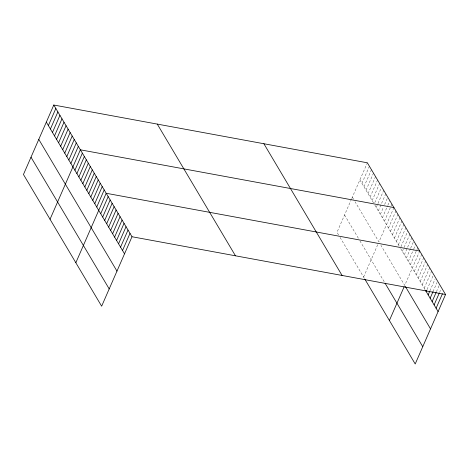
<?xml version="1.0" encoding="UTF-8"?>
<svg xmlns="http://www.w3.org/2000/svg" width="469" height="469" viewBox="0 0 469 469"><rect width="100%" height="100%" fill="white"/><g stroke="black" fill="none" stroke-linecap="round" stroke-linejoin="round"><path stroke-width="0.35" stroke-dasharray="2.35 1.76" d="M351.504 199.079L337.006 232.261L338.712 235.133M351.785 198.44L367.356 162.802M361.933 183.332L369.402 166.243M363.979 186.773L371.448 169.69M366.025 190.221L373.488 173.131M368.071 193.668L375.534 176.579M370.117 197.109L377.58 180.026M372.163 200.556L379.626 183.467M374.778 202.684L381.098 188.227M376.249 207.445L377.686 204.162M377.973 203.499L383.718 190.355M378.295 210.892L385.764 193.803M380.341 214.333L383.501 207.105M384.65 204.478L387.804 197.25M382.387 217.78L387.552 205.95M387.84 205.293L389.85 200.691M384.433 221.221L390.747 206.765M391.035 206.108L391.896 204.138M363.592 277.044L378.372 243.223M393.942 207.579L378.923 241.951L355.068 201.764M388.461 228.01L395.924 210.927M390.448 231.358L397.911 214.269M392.43 234.699L399.899 217.61M394.417 238.041L401.88 220.958M396.399 241.388L403.868 224.299M398.386 244.73L405.849 227.641M400.948 246.758L407.837 230.988M402.355 251.419L403.791 248.13M404.079 247.474L409.824 234.33M404.342 254.761L411.805 237.672M406.324 258.102L410.346 248.904M410.633 248.248L413.793 241.019M408.311 261.45L413.476 249.619M413.764 248.963L415.774 244.361M410.293 264.792L416.613 250.335M416.9 249.678L417.762 247.702M419.743 251.05L404.729 285.416L380.91 245.299M414.268 271.481L421.731 254.391M416.249 274.822L423.718 257.733M418.237 278.164L425.7 261.081M420.218 281.506L427.687 264.422M422.206 284.853L429.668 267.764M424.193 288.195L431.656 271.105M427.036 289.566L433.069 275.766M429.885 290.938L435.05 279.108M433.016 291.654L437.038 282.455M436.44 291.712L439.019 285.797M439.57 292.427L441.007 289.139M359.893 179.885L373.523 202.854M374.889 205.146L399.377 246.401M400.702 248.629L425.512 290.422M352.342 197.168L353.702 199.466M344.557 214.978L358.533 238.516M359.899 240.814L384.709 282.608M340.078 237.425L364.917 279.272"/><path stroke-width="0.7" d="M53.794 105.027L23.45 174.486L101.644 306.198L131.994 236.739L53.794 105.027L367.356 162.802L445.55 294.514L415.206 363.973L364.917 279.272M48.377 125.557L55.84 108.468M50.423 129.004L57.886 111.915M52.469 132.446L59.932 115.362M54.51 135.893L61.978 118.804M56.556 139.334L64.024 122.251M58.602 142.781L66.07 125.692M60.648 146.228L68.111 129.139M62.694 149.67L70.157 132.586M64.74 153.117L72.203 136.028M66.786 156.558L74.249 139.475M68.826 160.005L76.295 142.916M70.872 163.452L78.341 146.363M50.036 219.269L80.381 149.81L393.942 207.579M74.905 170.241L82.368 153.152M76.887 173.583L84.356 156.494M78.874 176.924L86.337 159.841M80.856 180.272L88.324 163.183M82.843 183.614L90.306 166.524M84.83 186.955L92.293 169.872M86.812 190.303L94.275 173.213M88.799 193.644L96.262 176.555M90.781 196.986L98.25 179.897M92.768 200.327L100.231 183.244M94.75 203.675L102.219 186.586M96.737 207.017L104.2 189.927M75.837 262.734L106.187 193.275L419.743 251.05M100.706 213.706L108.175 196.617M102.693 217.047L110.156 199.958M104.675 220.389L112.144 203.306M106.662 223.736L114.125 206.647M108.65 227.078L116.113 209.989M110.631 230.42L118.094 213.336M112.619 233.767L120.082 216.678M114.6 237.109L122.069 220.02M116.588 240.45L124.051 223.367M118.569 243.798L126.038 226.709M120.556 247.14L128.019 230.05M122.544 250.481L130.007 233.398M389.399 320.509L404.172 286.688M426.174 291.536L426.749 290.223M428.162 294.884L429.598 291.595M430.143 298.225L433.016 291.654M432.131 301.567L436.152 292.369M434.112 304.914L439.283 293.084M436.1 308.256L442.419 293.799M131.994 236.739L445.55 294.514M425.512 290.422L438.087 311.598M405.392 286.53L430.536 328.886M385.037 283.165L422.757 346.691M263.883 143.731L342.077 275.45M157.273 124.092L235.467 255.804M46.331 122.11L124.525 253.829M38.78 139.399L116.974 271.111M31.001 157.203L109.195 288.916"/></g></svg>
